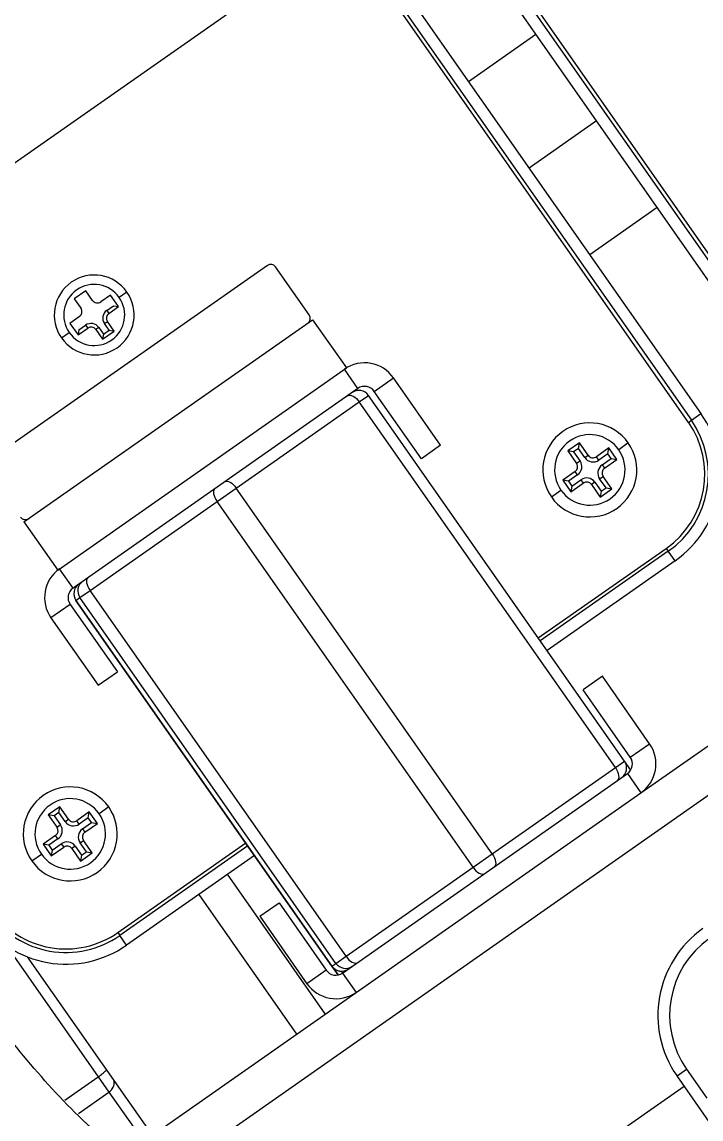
# Model space of a CAD drawing. Header units: millimetres. Extents: x 152904052 to 153933663, y 538271515 to 539240469.
# Drawn here: x 153347333.9 to 153347391.7, y 538942925.5 to 538943018.8 of the extents above; entities that cross this region are included whole.
import ezdxf

# ---------------------------------------------------------------- set-up
doc = ezdxf.new("R2010")
doc.units = ezdxf.units.MM
doc.layers.add('POWR', color=5, linetype='Continuous')

msp = doc.modelspace()

# ---------------------------------------------------------------- linework, layer by layer
at = {"layer": 'POWR', "color": 7}
for p, q in [((153347397.397, 538942989.523), (153347364.703, 538943036.215)), ((153347398.216, 538942990.096), (153347367.243, 538943034.331)), ((153347368.239, 538943033.432), (153347398.462, 538942990.269)), ((153347358.969, 538943032.199), (153347391.663, 538942985.508)), ((153347359.871, 538943029.168), (153347390.844, 538942984.934)), ((153347390.598, 538942984.762), (153347360.375, 538943027.925)), ((153347304.251, 538942986.561), (153347359.134, 538943024.99)), ((153347371.875, 538943013.769), (153347377.609, 538943017.784)), ((153347382.771, 538943010.411), (153347377.037, 538943006.396)), ((153347387.933, 538943003.039), (153347382.199, 538942999.024)), ((153347354.755, 538942998.119), (153347330.999, 538942981.485)), ((153347358.319, 538942993.9), (153347355.451, 538942997.996)), ((153347339.296, 538942995.962), (153347338.313, 538942995.274)), ((153347338.313, 538942995.274), (153347338.887, 538942994.455)), ((153347339.87, 538942995.143), (153347339.296, 538942995.962)), ((153347341.385, 538942995.594), (153347340.566, 538942995.02)), ((153347342.074, 538942994.611), (153347341.385, 538942995.594)), ((153347342.794, 538942995.848), (153347342.139, 538942995.389)), ((153347341.078, 538942994.289), (153347341.646, 538942994.686)), ((153347341.254, 538942994.037), (153347342.074, 538942994.611)), ((153347341.646, 538942994.686), (153347342.074, 538942994.611)), ((153347334.031, 538942976.283), (153347358.606, 538942993.491)), ((153347338.764, 538942993.758), (153347337.945, 538942993.185)), ((153347341.078, 538942994.289), (153347341.254, 538942994.037)), ((153347358.606, 538942993.491), (153347361.474, 538942989.395)), ((153347337.945, 538942993.185), (153347338.633, 538942992.202)), ((153347338.633, 538942992.202), (153347339.452, 538942992.775)), ((153347338.709, 538942992.629), (153347338.633, 538942992.202)), ((153347338.709, 538942992.629), (153347339.276, 538942993.027)), ((153347339.276, 538942993.027), (153347339.452, 538942992.775)), ((153347340.4, 538942992.829), (153347340.149, 538942992.653)), ((153347340.149, 538942992.653), (153347340.722, 538942991.833)), ((153347340.4, 538942992.829), (153347340.798, 538942992.261)), ((153347340.722, 538942991.833), (153347341.705, 538942992.522)), ((153347340.798, 538942992.261), (153347341.278, 538942992.597)), ((153347340.88, 538942993.165), (153347341.132, 538942993.341)), ((153347341.278, 538942992.597), (153347340.88, 538942993.165)), ((153347341.705, 538942992.522), (153347341.132, 538942993.341)), ((153347341.278, 538942992.597), (153347341.705, 538942992.522)), ((153347337.224, 538942991.948), (153347337.879, 538942992.406)), ((153347340.798, 538942992.261), (153347340.722, 538942991.833)), ((153347336.899, 538942972.188), (153347361.474, 538942989.395)), ((153347362.457, 538942987.642), (153347361.31, 538942989.28)), ((153347363.85, 538942987.396), (153347365.488, 538942988.544)), ((153347369.503, 538942982.809), (153347365.488, 538942988.544)), ((153347362.457, 538942987.642), (153347338.21, 538942970.664)), ((153347362.579, 538942986.507), (153347363.36, 538942987.053)), ((153347385.156, 538942955.925), (153347363.36, 538942987.053)), ((153347367.865, 538942981.662), (153347363.85, 538942987.396)), ((153347352.104, 538942979.172), (153347362.579, 538942986.507)), ((153347384.375, 538942955.379), (153347362.579, 538942986.507)), ((153347390.844, 538942984.934), (153347391.663, 538942985.508)), ((153347390.598, 538942984.762), (153347390.844, 538942984.934)), ((153347369.503, 538942982.809), (153347367.865, 538942981.662)), ((153347381.316, 538942983.024), (153347380.333, 538942982.336)), ((153347380.823, 538942982.25), (153347380.333, 538942982.336)), ((153347380.333, 538942982.336), (153347381.079, 538942981.271)), ((153347381.23, 538942982.535), (153347380.823, 538942982.25)), ((153347380.823, 538942982.25), (153347381.367, 538942981.472)), ((153347381.23, 538942982.535), (153347381.316, 538942983.024)), ((153347381.774, 538942981.758), (153347381.23, 538942982.535)), ((153347382.062, 538942981.959), (153347381.316, 538942983.024)), ((153347383.823, 538942982.582), (153347382.758, 538942981.836)), ((153347383.737, 538942982.093), (153347383.823, 538942982.582)), ((153347384.512, 538942981.599), (153347383.823, 538942982.582)), ((153347385.478, 538942983.008), (153347384.659, 538942982.435)), ((153347381.367, 538942981.472), (153347381.079, 538942981.271)), ((153347381.774, 538942981.758), (153347382.062, 538942981.959)), ((153347382.96, 538942981.549), (153347382.758, 538942981.836)), ((153347383.737, 538942982.093), (153347382.96, 538942981.549)), ((153347383.245, 538942981.141), (153347384.022, 538942981.685)), ((153347383.447, 538942980.853), (153347384.512, 538942981.599)), ((153347384.022, 538942981.685), (153347383.737, 538942982.093)), ((153347384.022, 538942981.685), (153347384.512, 538942981.599)), ((153347380.956, 538942980.575), (153347379.891, 538942979.829)), ((153347381.158, 538942980.287), (153347380.956, 538942980.575)), ((153347383.245, 538942981.141), (153347383.447, 538942980.853)), ((153347379.891, 538942979.829), (153347380.58, 538942978.846)), ((153347380.381, 538942979.743), (153347379.891, 538942979.829)), ((153347381.158, 538942980.287), (153347380.381, 538942979.743)), ((153347380.381, 538942979.743), (153347380.666, 538942979.335)), ((153347380.58, 538942978.846), (153347381.645, 538942979.592)), ((153347380.666, 538942979.335), (153347381.443, 538942979.879)), ((153347381.443, 538942979.879), (153347381.645, 538942979.592)), ((153347382.629, 538942979.67), (153347382.341, 538942979.469)), ((153347382.341, 538942979.469), (153347383.087, 538942978.404)), ((153347382.629, 538942979.67), (153347383.173, 538942978.893)), ((153347383.036, 538942979.956), (153347383.324, 538942980.157)), ((153347383.58, 538942979.178), (153347383.036, 538942979.956)), ((153347384.07, 538942979.092), (153347383.324, 538942980.157)), ((153347350.466, 538942978.025), (153347352.104, 538942979.172)), ((153347373.899, 538942948.044), (153347352.104, 538942979.172)), ((153347378.925, 538942978.42), (153347379.744, 538942978.993)), ((153347380.666, 538942979.335), (153347380.58, 538942978.846)), ((153347383.087, 538942978.404), (153347384.07, 538942979.092)), ((153347383.173, 538942978.893), (153347383.087, 538942978.404)), ((153347383.173, 538942978.893), (153347383.58, 538942979.178)), ((153347383.58, 538942979.178), (153347384.07, 538942979.092)), ((153347339.652, 538942970.453), (153347350.466, 538942978.025)), ((153347372.262, 538942946.897), (153347350.466, 538942978.025)), ((153347334.031, 538942976.283), (153347336.899, 538942972.188)), ((153347377.814, 538942966.411), (153347388.707, 538942974.038)), ((153347388.879, 538942973.792), (153347377.986, 538942966.165)), ((153347388.707, 538942974.038), (153347388.879, 538942973.792)), ((153347389.453, 538942972.973), (153347388.879, 538942973.792)), ((153347389.453, 538942972.973), (153347378.559, 538942965.346)), ((153347338.21, 538942970.664), (153347337.063, 538942972.302)), ((153347338.794, 538942969.852), (153347339.652, 538942970.453)), ((153347361.448, 538942939.325), (153347339.652, 538942970.453)), ((153347337.965, 538942969.271), (153347336.326, 538942968.124)), ((153347337.965, 538942969.271), (153347341.98, 538942963.537)), ((153347338.455, 538942969.615), (153347338.794, 538942969.852)), ((153347338.455, 538942969.615), (153347360.251, 538942938.487)), ((153347360.251, 538942938.487), (153347338.455, 538942969.615)), ((153347338.455, 538942969.615), (153347338.455, 538942969.615)), ((153347360.59, 538942938.724), (153347338.794, 538942969.852)), ((153347336.326, 538942968.124), (153347340.341, 538942962.39)), ((153347340.341, 538942962.39), (153347341.98, 538942963.537)), ((153347383.269, 538942963.15), (153347381.631, 538942962.003)), ((153347387.284, 538942957.416), (153347383.269, 538942963.15)), ((153347385.646, 538942956.269), (153347381.631, 538942962.003)), ((153347385.646, 538942956.269), (153347387.284, 538942957.416)), ((153347386.547, 538942953.238), (153347393.206, 538942957.9)), ((153347373.899, 538942948.044), (153347384.375, 538942955.379)), ((153347384.375, 538942955.379), (153347385.156, 538942955.925)), ((153347385.681, 538942955.175), (153347385.156, 538942955.925)), ((153347342.776, 538942918.377), (153347395.145, 538942955.046)), ((153347361.153, 538942937.898), (153347385.4, 538942954.876)), ((153347384.949, 538942954.56), (153347384.948, 538942954.561)), ((153347385.4, 538942954.876), (153347386.547, 538942953.238)), ((153347362.3, 538942936.26), (153347386.547, 538942953.238)), ((153347337.082, 538942952.051), (153347336.099, 538942951.363)), ((153347336.996, 538942951.562), (153347336.589, 538942951.276)), ((153347336.996, 538942951.562), (153347337.082, 538942952.051)), ((153347337.54, 538942950.785), (153347336.996, 538942951.562)), ((153347337.828, 538942950.986), (153347337.082, 538942952.051)), ((153347339.589, 538942951.609), (153347338.524, 538942950.863)), ((153347339.503, 538942951.12), (153347339.589, 538942951.609)), ((153347340.277, 538942950.626), (153347339.589, 538942951.609)), ((153347341.244, 538942952.035), (153347340.425, 538942951.462)), ((153347336.099, 538942951.363), (153347336.845, 538942950.298)), ((153347336.589, 538942951.276), (153347336.099, 538942951.363)), ((153347336.589, 538942951.276), (153347337.133, 538942950.499)), ((153347337.133, 538942950.499), (153347336.845, 538942950.298)), ((153347337.54, 538942950.785), (153347337.828, 538942950.986)), ((153347338.726, 538942950.575), (153347338.524, 538942950.863)), ((153347339.503, 538942951.12), (153347338.726, 538942950.575)), ((153347339.011, 538942950.168), (153347339.788, 538942950.712)), ((153347339.212, 538942949.88), (153347340.277, 538942950.626)), ((153347339.788, 538942950.712), (153347339.503, 538942951.12)), ((153347339.788, 538942950.712), (153347340.277, 538942950.626)), ((153347336.722, 538942949.601), (153347335.657, 538942948.856)), ((153347336.924, 538942949.314), (153347336.722, 538942949.601)), ((153347339.011, 538942950.168), (153347339.212, 538942949.88)), ((153347335.657, 538942948.856), (153347336.345, 538942947.873)), ((153347336.146, 538942948.77), (153347335.657, 538942948.856)), ((153347336.924, 538942949.314), (153347336.146, 538942948.77)), ((153347336.146, 538942948.77), (153347336.432, 538942948.362)), ((153347336.345, 538942947.873), (153347337.41, 538942948.618)), ((153347336.432, 538942948.362), (153347337.209, 538942948.906)), ((153347337.209, 538942948.906), (153347337.41, 538942948.618)), ((153347338.395, 538942948.697), (153347338.107, 538942948.496)), ((153347338.395, 538942948.697), (153347338.939, 538942947.92)), ((153347338.802, 538942948.982), (153347339.09, 538942949.184)), ((153347339.346, 538942948.205), (153347338.802, 538942948.982)), ((153347339.835, 538942948.119), (153347339.09, 538942949.184)), ((153347342.015, 538942941.344), (153347352.909, 538942948.972)), ((153347353.081, 538942948.726), (153347342.188, 538942941.099)), ((153347334.691, 538942947.447), (153347335.51, 538942948.02)), ((153347336.432, 538942948.362), (153347336.345, 538942947.873)), ((153347338.107, 538942948.496), (153347338.852, 538942947.431)), ((153347338.852, 538942947.431), (153347339.835, 538942948.119)), ((153347338.939, 538942947.92), (153347338.852, 538942947.431)), ((153347338.939, 538942947.92), (153347339.346, 538942948.205)), ((153347339.346, 538942948.205), (153347339.835, 538942948.119)), ((153347353.654, 538942947.907), (153347342.761, 538942940.279)), ((153347372.262, 538942946.897), (153347373.899, 538942948.044)), ((153347361.448, 538942939.325), (153347372.262, 538942946.897)), ((153347359.679, 538942934.424), (153347351.362, 538942946.302)), ((153347348.905, 538942944.581), (153347357.222, 538942932.704)), ((153347354.107, 538942942.73), (153347355.745, 538942943.878)), ((153347355.745, 538942943.878), (153347359.76, 538942938.144)), ((153347354.107, 538942942.73), (153347358.122, 538942936.996)), ((153347342.015, 538942941.344), (153347342.188, 538942941.099)), ((153347332.571, 538942940.187), (153347340.352, 538942929.076)), ((153347342.761, 538942940.279), (153347342.188, 538942941.099)), ((153347334.309, 538942939.275), (153347344.934, 538942924.1)), ((153347360.59, 538942938.724), (153347361.448, 538942939.325)), ((153347360.251, 538942938.487), (153347360.59, 538942938.724)), ((153347360.251, 538942938.487), (153347360.776, 538942937.737)), ((153347360.251, 538942938.487), (153347360.251, 538942938.487)), ((153347360.777, 538942937.737), (153347360.273, 538942938.455)), ((153347359.76, 538942938.144), (153347358.122, 538942936.996)), ((153347361.163, 538942937.905), (153347361.054, 538942938.06)), ((153347361.153, 538942937.898), (153347362.3, 538942936.26)), ((153347340.798, 538942921.203), (153347362.3, 538942936.26)), ((153347337.514, 538942927.089), (153347340.352, 538942929.076)), ((153347340.352, 538942929.076), (153347341.267, 538942927.768)), ((153347389.623, 538942929.144), (153347390.442, 538942929.718)), ((153347422.317, 538942882.453), (153347389.623, 538942929.144)), ((153347390.442, 538942929.718), (153347392.163, 538942927.261)), ((153347353.732, 538942902.731), (153347390.225, 538942928.284)), ((153347338.679, 538942925.957), (153347341.267, 538942927.768)), ((153347341.267, 538942927.768), (153347344.197, 538942923.584))]:
    msp.add_line(p, q, dxfattribs=at)
at = {"layer": 'POWR', "color": 7, "flags": 128}
for points in [[(153347361.577, 538942987.026), (153347361.671, 538942987.068), (153347361.785, 538942987.078), (153347361.912, 538942987.054), (153347362.048, 538942986.998), (153347362.188, 538942986.911), (153347362.327, 538942986.797), (153347362.459, 538942986.661), (153347362.579, 538942986.507)], [(153347351.101, 538942979.69), (153347351.196, 538942979.733), (153347351.309, 538942979.743), (153347351.436, 538942979.719), (153347351.572, 538942979.663), (153347351.713, 538942979.576), (153347351.851, 538942979.462), (153347351.983, 538942979.326), (153347352.104, 538942979.172)], [(153347350.282, 538942979.117), (153347350.217, 538942979.048), (153347350.177, 538942978.95), (153347350.162, 538942978.827), (153347350.174, 538942978.684), (153347350.213, 538942978.526), (153347350.276, 538942978.359), (153347350.361, 538942978.19), (153347350.466, 538942978.025)], [(153347339.468, 538942971.545), (153347339.403, 538942971.476), (153347339.362, 538942971.378), (153347339.348, 538942971.255), (153347339.36, 538942971.112), (153347339.399, 538942970.954), (153347339.462, 538942970.787), (153347339.547, 538942970.618), (153347339.652, 538942970.453)], [(153347384.375, 538942955.379), (153347384.479, 538942955.213), (153347384.562, 538942955.043), (153347384.622, 538942954.873), (153347384.655, 538942954.712), (153347384.661, 538942954.564), (153347384.64, 538942954.437), (153347384.592, 538942954.334), (153347384.52, 538942954.259)], [(153347373.899, 538942948.044), (153347374.003, 538942947.878), (153347374.086, 538942947.707), (153347374.146, 538942947.538), (153347374.179, 538942947.377), (153347374.186, 538942947.229), (153347374.165, 538942947.102), (153347374.117, 538942946.999), (153347374.044, 538942946.924)], [(153347372.262, 538942946.897), (153347372.381, 538942946.743), (153347372.511, 538942946.604), (153347372.646, 538942946.488), (153347372.782, 538942946.398), (153347372.912, 538942946.337), (153347373.032, 538942946.309), (153347373.138, 538942946.313), (153347373.225, 538942946.351)], [(153347361.448, 538942939.325), (153347361.567, 538942939.17), (153347361.697, 538942939.032), (153347361.832, 538942938.916), (153347361.967, 538942938.826), (153347362.098, 538942938.765), (153347362.218, 538942938.737), (153347362.324, 538942938.741), (153347362.411, 538942938.779)]]:
    msp.add_lwpolyline(points, dxfattribs=at)
at = {"layer": 'POWR', "color": 7}
for centre, radius, start, end in [((153347355.042, 538942997.709), 0.5, 34.99999, 124.99999), ((153347340.009, 538942993.898), 3.4, 34.99999, 214.99999), ((153347340.009, 538942993.898), 2.6, 34.99999, 214.99999), ((153347340.009, 538942993.898), 3.4, 214.99999, 34.99999), ((153347340.009, 538942993.898), 2.6, 214.99999, 34.99999), ((153347338.477, 538942994.168), 0.5, 304.99999, 34.99999), ((153347340.279, 538942995.43), 0.5, 214.99999, 304.99999), ((153347341.541, 538942993.628), 0.807, 124.99999, 214.99999), ((153347341.541, 538942993.628), 0.5, 124.99999, 214.99999), ((153347357.909, 538942993.614), 0.5, 304.99999, 34.99999), ((153347339.739, 538942992.366), 0.807, 34.99999, 124.99999), ((153347339.739, 538942992.366), 0.5, 34.99999, 124.99999), ((153347363.031, 538942986.823), 3, 34.99999, 124.99999), ((153347363.031, 538942986.823), 1, 34.99999, 124.99999), ((153347362.54, 538942986.48), 1, 34.99999, 124.99999), ((153347384.291, 538942980.346), 9, 304.99999, 34.99999), ((153347382.201, 538942980.714), 4, 34.99999, 214.99999), ((153347384.291, 538942980.346), 7.7, 304.99999, 34.99999), ((153347384.291, 538942980.346), 8, 304.99999, 34.99999), ((153347382.201, 538942980.714), 3, 34.99999, 214.99999), ((153347382.201, 538942980.714), 4, 214.99999, 34.99999), ((153347382.201, 538942980.714), 3, 214.99999, 34.99999), ((153347380.669, 538942980.984), 0.5, 304.99999, 34.99999), ((153347380.669, 538942980.984), 0.851, 304.99999, 34.99999), ((153347382.472, 538942982.246), 0.851, 214.99999, 304.99999), ((153347382.472, 538942982.246), 0.5, 214.99999, 304.99999), ((153347383.733, 538942980.444), 0.851, 124.99999, 214.99999), ((153347383.733, 538942980.444), 0.5, 124.99999, 214.99999), ((153347381.931, 538942979.182), 0.851, 34.99999, 124.99999), ((153347381.931, 538942979.182), 0.5, 34.99999, 124.99999), ((153347334.154, 538942976.98), 0.5, 214.99999, 304.99999), ((153347338.784, 538942969.845), 3, 124.99999, 214.99999), ((153347339.274, 538942970.188), 1, 124.99999, 214.99999), ((153347339.274, 538942970.189), 1, 125.01086, 215.01086), ((153347339.613, 538942970.426), 1, 125.01086, 215.01086), ((153347338.784, 538942969.845), 1, 124.99999, 214.99999), ((153347384.826, 538942955.695), 3, 304.99999, 34.99999), ((153347384.826, 538942955.695), 1, 304.99999, 34.99999), ((153347384.336, 538942955.352), 1, 304.99999, 34.99999), ((153347337.967, 538942949.741), 4, 34.99999, 214.99999), ((153347337.967, 538942949.741), 3, 34.99999, 214.99999), ((153347337.967, 538942949.741), 4, 214.99999, 34.99999), ((153347337.967, 538942949.741), 3, 214.99999, 34.99999), ((153347336.435, 538942950.011), 0.851, 304.99999, 34.99999), ((153347338.237, 538942951.273), 0.851, 214.99999, 304.99999), ((153347338.237, 538942951.273), 0.5, 214.99999, 304.99999), ((153347336.435, 538942950.011), 0.5, 304.99999, 34.99999), ((153347339.499, 538942949.471), 0.851, 124.99999, 214.99999), ((153347339.499, 538942949.471), 0.5, 124.99999, 214.99999), ((153347337.697, 538942948.209), 0.851, 34.99999, 124.99999), ((153347337.697, 538942948.209), 0.5, 34.99999, 124.99999), ((153347337.599, 538942947.652), 8, 214.99999, 304.99999), ((153347337.599, 538942947.652), 7.7, 214.99999, 304.99999), ((153347337.599, 538942947.652), 9, 214.99999, 304.99999), ((153347396.995, 538942934.307), 9, 124.99999, 214.99999), ((153347396.995, 538942934.307), 8, 124.99999, 214.99999), ((153347361.07, 538942939.06), 1, 214.99999, 304.99999), ((153347361.07, 538942939.061), 1, 214.98914, 304.98913), ((153347361.409, 538942939.298), 1, 214.98914, 304.98913), ((153347360.58, 538942938.717), 1, 214.99999, 304.99999), ((153347360.58, 538942938.717), 3, 214.99999, 304.99999), ((153347337.977, 538942932.676), 4.313, 303.4063, 315.42096), ((153347340.704, 538942928.604), 1.007, 303.94888, 6.04476)]:
    msp.add_arc(centre, radius, start, end, dxfattribs=at)
for points, knots in [([(153347310.873, 538942970.129), (153347310.842, 538942969.41), (153347310.68, 538942965.66), (153347311.541, 538942958.857), (153347313.517, 538942949.916), (153347316.732, 538942941.313), (153347320.972, 538942933.267), (153347326.122, 538942925.943), (153347332.018, 538942919.507), (153347338.046, 538942914.216), (153347342.334, 538942911.485), (153347344.242, 538942910.27)], [0, 0, 0, 0, 0.030131, 0.157165, 0.285275, 0.413386, 0.54042, 0.665356, 0.787271, 0.905377, 1, 1, 1, 1]), ([(153347343.45, 538942911.4), (153347341.916, 538942912.383), (153347338.022, 538942914.876), (153347332.371, 538942919.871), (153347326.512, 538942926.255), (153347321.4, 538942933.529), (153347317.19, 538942941.518), (153347313.995, 538942950.059), (153347312.044, 538942958.938), (153347311.19, 538942965.464), (153347311.331, 538942968.961), (153347311.35, 538942969.447)], [0, 0, 0, 0, 0.078951, 0.200388, 0.325741, 0.454201, 0.584818, 0.716542, 0.848265, 0.978883, 1, 1, 1, 1]), ([(153347342.596, 538942922.463), (153347342.105, 538942922.826), (153347339.626, 538942924.661), (153347335.738, 538942928.675), (153347330.959, 538942934.495), (153347326.912, 538942941.094), (153347323.777, 538942947.739), (153347322.511, 538942952.306), (153347321.959, 538942954.296)], [0, 0, 0, 0, 0.047475, 0.239579, 0.431683, 0.632114, 0.839742, 1, 1, 1, 1])]:
    msp.add_open_spline(points, degree=3, knots=knots, dxfattribs=at)

doc.saveas('drawing.dxf')
